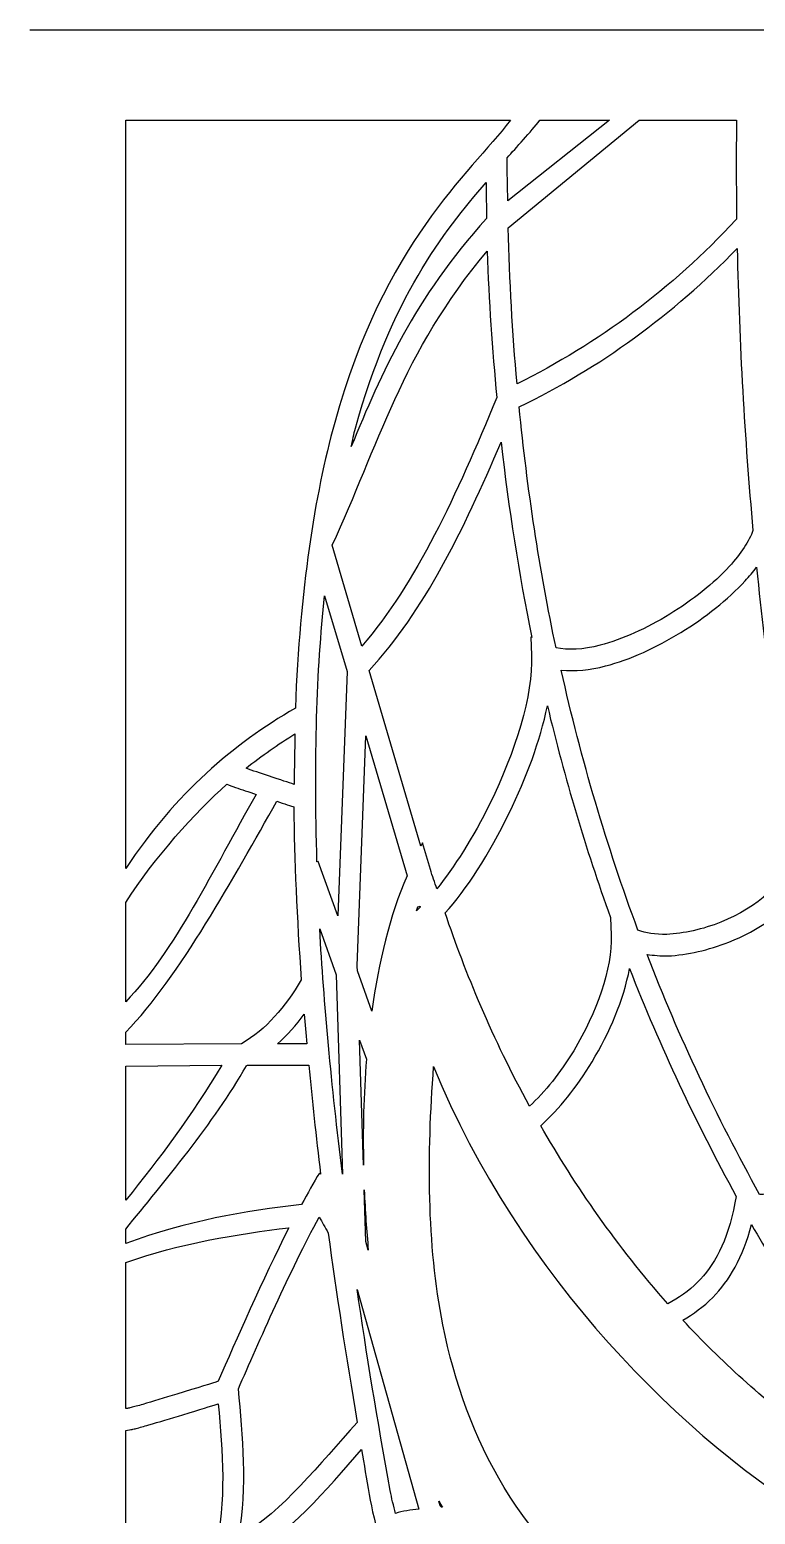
# Model space of a CAD drawing. Header units: millimetres. Extents: x -141 to 124, y -80 to 95.
# Drawn here: x -8.2 to 39.5, y -2.8 to 94.7 of the extents above; entities that cross this region are included whole.
import ezdxf

# ---------------------------------------------------------------- set-up
doc = ezdxf.new("R2010")
doc.units = ezdxf.units.MM
doc.header["$MEASUREMENT"] = 0
doc.layers.add('Capa 1', color=7, linetype='Continuous')

msp = doc.modelspace()

# ---------------------------------------------------------------- linework, layer by layer
at = {"layer": 'Capa 1', "lineweight": 25}
for points, knots in [([(-8.2019, 94.7306), (-8.2019, 94.7306), (124.2424, 94.7306), (124.2424, 94.7306), (124.2424, 94.7306), (124.2424, 94.7306), (124.2424, -79.8109), (124.2424, -79.8109), (124.2424, -79.8109), (124.2424, -79.8109), (-8.2019, -79.8109), (-8.2019, -79.8109)], [0, 0, 0, 0, 0.25, 0.25, 0.25, 0.25, 0.5, 0.5, 0.5, 0.5, 1, 1, 1, 1]), ([(-1.8904, 88.7777), (-1.8904, 88.7777), (-1.8904, 39.6231), (-1.8904, 39.6231), (-1.8904, 39.6231), (1.4443, 44.6509), (5.1529, 47.7572), (9.2552, 50.1734), (9.2552, 50.1734), (9.5544, 57.9677), (10.5047, 64.096), (11.8432, 68.934), (11.8432, 68.934), (15.1114, 80.7476), (20.624, 85.2), (23.3856, 88.7778), (23.3856, 88.7778), (23.3856, 88.7778), (-1.8904, 88.7777), (-1.8904, 88.7777)], [0, 0, 0, 0, 0.1666667, 0.1666667, 0.1666667, 0.1666667, 0.3333333, 0.3333333, 0.3333333, 0.3333333, 0.5, 0.5, 0.5, 0.5, 0.6666667, 0.6666667, 0.6666667, 0.6666667, 1, 1, 1, 1]), ([(25.3204, 88.7777), (24.7317, 88.0229), (23.751, 86.9783), (23.1707, 86.3055), (23.1707, 86.3055), (23.1686, 85.3567), (23.2071, 84.427), (23.2203, 83.486), (23.2203, 83.486), (23.2203, 83.486), (29.8928, 88.7777), (29.8928, 88.7777), (29.8928, 88.7777), (29.8928, 88.7777), (25.3204, 88.7777), (25.3204, 88.7777)], [0, 0, 0, 0, 0.2, 0.2, 0.2, 0.2, 0.4, 0.4, 0.4, 0.4, 0.6, 0.6, 0.6, 0.6, 1, 1, 1, 1]), ([(31.8523, 88.7777), (31.8523, 88.7777), (23.245, 81.7167), (23.245, 81.7167), (23.245, 81.7167), (23.3299, 78.2475), (23.5262, 74.827), (23.8238, 71.4641), (23.8238, 71.4641), (29.177, 74.1233), (33.9858, 77.6898), (38.2105, 82.2459), (38.2105, 82.2459), (38.2105, 82.2459), (38.2518, 82.2872), (38.2518, 82.2872), (38.2518, 82.2872), (38.2258, 84.3077), (38.2215, 86.704), (38.2435, 88.7778), (38.2435, 88.7778), (38.2435, 88.7778), (31.8523, 88.7777), (31.8523, 88.7777)], [0, 0, 0, 0, 0.1428571, 0.1428571, 0.1428571, 0.1428571, 0.2857143, 0.2857143, 0.2857143, 0.2857143, 0.4285714, 0.4285714, 0.4285714, 0.4285714, 0.5714286, 0.5714286, 0.5714286, 0.5714286, 0.7142857, 0.7142857, 0.7142857, 0.7142857, 1, 1, 1, 1]), ([(21.7898, 84.6932), (18.966, 81.4195), (15.5493, 77.0486), (13.1991, 68.5536), (13.1991, 68.5536), (13.097, 68.1845), (13.024, 67.7312), (12.9262, 67.3464), (12.9262, 67.3464), (14.9037, 72.1625), (17.0689, 77.0948), (21.8228, 82.3284), (21.8228, 82.3284), (21.8064, 83.1155), (21.7953, 83.9007), (21.7897, 84.6931), (21.7897, 84.6931), (21.7897, 84.6931), (21.7898, 84.6932), (21.7898, 84.6932)], [0, 0, 0, 0, 0.1666667, 0.1666667, 0.1666667, 0.1666667, 0.3333333, 0.3333333, 0.3333333, 0.3333333, 0.5, 0.5, 0.5, 0.5, 0.6666667, 0.6666667, 0.6666667, 0.6666667, 1, 1, 1, 1]), ([(21.856, 80.1788), (16.246, 73.5013), (14.6913, 67.3334), (11.6778, 60.8642), (11.6778, 60.8642), (11.6778, 60.8642), (13.6291, 54.2413), (13.6291, 54.2413), (13.6291, 54.2413), (17.2311, 58.4205), (19.822, 64.1194), (22.4926, 70.5628), (22.4926, 70.5628), (22.1959, 73.7256), (21.9649, 76.9248), (21.8559, 80.1788), (21.8559, 80.1788), (21.8559, 80.1788), (21.856, 80.1788), (21.856, 80.1788)], [0, 0, 0, 0, 0.1666667, 0.1666667, 0.1666667, 0.1666667, 0.3333333, 0.3333333, 0.3333333, 0.3333333, 0.5, 0.5, 0.5, 0.5, 0.6666667, 0.6666667, 0.6666667, 0.6666667, 1, 1, 1, 1]), ([(38.2932, 80.3607), (34.0538, 76.0048), (29.2822, 72.5214), (23.9644, 69.951), (23.9644, 69.951), (24.4971, 64.5415), (25.2958, 59.2644), (26.387, 54.1256), (26.387, 54.1256), (27.1529, 53.958), (28.1544, 54.0077), (29.2809, 54.2992), (29.2809, 54.2992), (30.729, 54.674), (32.3487, 55.4102), (33.8532, 56.3332), (33.8532, 56.3332), (35.3578, 57.2562), (36.754, 58.3689), (37.7723, 59.4751), (37.7723, 59.4751), (38.543, 60.3123), (39.0778, 61.1451), (39.3267, 61.8398), (39.3267, 61.8398), (38.7783, 67.8853), (38.4214, 74.0667), (38.2932, 80.3606), (38.2932, 80.3606), (38.2932, 80.3606), (38.2932, 80.3607), (38.2932, 80.3607)], [0, 0, 0, 0, 0.1111111, 0.1111111, 0.1111111, 0.1111111, 0.2222222, 0.2222222, 0.2222222, 0.2222222, 0.3333333, 0.3333333, 0.3333333, 0.3333333, 0.4444444, 0.4444444, 0.4444444, 0.4444444, 0.5555556, 0.5555556, 0.5555556, 0.5555556, 0.6666667, 0.6666667, 0.6666667, 0.6666667, 0.7777778, 0.7777778, 0.7777778, 0.7777778, 1, 1, 1, 1]), ([(22.7737, 67.6359), (20.294, 61.8092), (17.7355, 56.5689), (14.1003, 52.6373), (14.1003, 52.6373), (14.1003, 52.6373), (17.5068, 41.0949), (17.5068, 41.0949), (17.5068, 41.0949), (17.5068, 41.0949), (17.606, 41.3099), (17.606, 41.3099), (17.606, 41.3099), (17.606, 41.3099), (18.1352, 39.557), (18.1352, 39.557), (18.1352, 39.557), (18.2556, 39.1559), (18.4256, 38.7048), (18.5569, 38.292), (18.5569, 38.292), (19.652, 39.6594), (20.9517, 41.6763), (22.0544, 43.9309), (22.0544, 43.9309), (23.6757, 47.2459), (24.8943, 51.0309), (24.7746, 53.6543), (24.7746, 53.6543), (24.7746, 53.6543), (24.725, 54.8284), (24.725, 54.8284), (24.725, 54.8284), (24.725, 54.8284), (24.7994, 54.7953), (24.7994, 54.7953), (24.7994, 54.7953), (23.9391, 58.9886), (23.2679, 63.2687), (22.7737, 67.6359)], [0, 0, 0, 0, 0.0909091, 0.0909091, 0.0909091, 0.0909091, 0.1818182, 0.1818182, 0.1818182, 0.1818182, 0.2727273, 0.2727273, 0.2727273, 0.2727273, 0.3636364, 0.3636364, 0.3636364, 0.3636364, 0.4545455, 0.4545455, 0.4545455, 0.4545455, 0.5454545, 0.5454545, 0.5454545, 0.5454545, 0.6363636, 0.6363636, 0.6363636, 0.6363636, 0.7272727, 0.7272727, 0.7272727, 0.7272727, 0.8181818, 0.8181818, 0.8181818, 0.8181818, 1, 1, 1, 1]), ([(39.5665, 59.4173), (39.3356, 59.1156), (39.0791, 58.8211), (38.8058, 58.5243), (38.8058, 58.5243), (37.6744, 57.2953), (36.1922, 56.1178), (34.589, 55.1343), (34.589, 55.1343), (32.9858, 54.1508), (31.2665, 53.3569), (29.6363, 52.935), (29.6363, 52.935), (28.6173, 52.6713), (27.6365, 52.5731), (26.7259, 52.6621), (26.7259, 52.6621), (28.0387, 46.7982), (29.717, 41.1079), (31.7695, 35.5882), (31.7695, 35.5882), (32.287, 35.3997), (32.8985, 35.2757), (33.6629, 35.3071), (33.6629, 35.3071), (34.7617, 35.3522), (36.0272, 35.6346), (37.2182, 36.1091), (37.2182, 36.1091), (39.6002, 37.058), (41.5847, 38.7752), (41.8071, 40.4168), (41.8071, 40.4168), (41.8071, 40.4168), (41.9477, 41.4669), (41.9477, 41.4669), (41.9477, 41.4669), (40.9805, 47.2847), (40.179, 53.2783), (39.5664, 59.4172), (39.5664, 59.4172), (39.5664, 59.4172), (39.5665, 59.4173), (39.5665, 59.4173)], [0, 0, 0, 0, 0.0833333, 0.0833333, 0.0833333, 0.0833333, 0.1666667, 0.1666667, 0.1666667, 0.1666667, 0.25, 0.25, 0.25, 0.25, 0.3333333, 0.3333333, 0.3333333, 0.3333333, 0.4166667, 0.4166667, 0.4166667, 0.4166667, 0.5, 0.5, 0.5, 0.5, 0.5833333, 0.5833333, 0.5833333, 0.5833333, 0.6666667, 0.6666667, 0.6666667, 0.6666667, 0.75, 0.75, 0.75, 0.75, 0.8333333, 0.8333333, 0.8333333, 0.8333333, 1, 1, 1, 1]), ([(11.1817, 57.5486), (10.6512, 52.6882), (10.4703, 46.8437), (10.6773, 40.0696), (10.6773, 40.0696), (10.6773, 40.0696), (10.76, 40.1027), (10.76, 40.1027), (10.76, 40.1027), (10.76, 40.1027), (12.0416, 36.5226), (12.0416, 36.5226), (12.0416, 36.5226), (12.0416, 36.5226), (12.6534, 52.5712), (12.6534, 52.5712), (12.6534, 52.5712), (12.6534, 52.5712), (11.1817, 57.5486), (11.1817, 57.5486)], [0, 0, 0, 0, 0.1666667, 0.1666667, 0.1666667, 0.1666667, 0.3333333, 0.3333333, 0.3333333, 0.3333333, 0.5, 0.5, 0.5, 0.5, 0.6666667, 0.6666667, 0.6666667, 0.6666667, 1, 1, 1, 1]), ([(25.8165, 50.3139), (25.3367, 48.0167), (24.4359, 45.5764), (23.3278, 43.3107), (23.3278, 43.3107), (21.9936, 40.5827), (20.4792, 38.2084), (19.0945, 36.7127), (19.0945, 36.7127), (20.4385, 32.7719), (22.2113, 28.455), (24.6508, 24.0127), (24.6508, 24.0127), (25.6438, 24.9622), (26.6735, 26.2144), (27.5447, 27.659), (27.5447, 27.659), (29.0419, 30.1415), (30.0867, 33.0613), (30.0086, 35.2575), (30.0086, 35.2575), (30.0086, 35.2575), (29.959, 36.4233), (29.959, 36.4233), (29.959, 36.4233), (28.3348, 40.9419), (26.9555, 45.5718), (25.8166, 50.3139), (25.8166, 50.3139), (25.8166, 50.3139), (25.8165, 50.3139), (25.8165, 50.3139)], [0, 0, 0, 0, 0.1111111, 0.1111111, 0.1111111, 0.1111111, 0.2222222, 0.2222222, 0.2222222, 0.2222222, 0.3333333, 0.3333333, 0.3333333, 0.3333333, 0.4444444, 0.4444444, 0.4444444, 0.4444444, 0.5555556, 0.5555556, 0.5555556, 0.5555556, 0.6666667, 0.6666667, 0.6666667, 0.6666667, 0.7777778, 0.7777778, 0.7777778, 0.7777778, 1, 1, 1, 1]), ([(9.2304, 48.4784), (8.1235, 47.7937), (7.0516, 47.0363), (6.0141, 46.2129), (6.0141, 46.2129), (6.4599, 46.0607), (6.9618, 45.8915), (7.4858, 45.7168), (7.4858, 45.7168), (8.3491, 45.429), (8.7669, 45.2905), (9.1808, 45.1546), (9.1808, 45.1546), (9.1824, 46.2981), (9.2028, 47.3993), (9.2304, 48.4784)], [0, 0, 0, 0, 0.2, 0.2, 0.2, 0.2, 0.4, 0.4, 0.4, 0.4, 0.6, 0.6, 0.6, 0.6, 1, 1, 1, 1]), ([(13.8937, 48.3378), (13.8937, 48.3378), (13.3232, 33.2483), (13.3232, 33.2483), (13.3232, 33.2483), (13.3232, 33.2483), (13.3232, 33.2235), (13.3232, 33.2235), (13.3232, 33.2235), (13.3232, 33.2235), (13.3232, 33.1987), (13.3232, 33.1987), (13.3232, 33.1987), (13.3232, 33.1987), (13.3315, 32.9176), (13.3315, 32.9176), (13.3315, 32.9176), (13.3315, 32.9176), (14.2823, 30.2635), (14.2823, 30.2635), (14.2823, 30.2635), (14.726, 33.4734), (15.4476, 36.5454), (16.6057, 39.1518), (16.6057, 39.1518), (16.6057, 39.1518), (13.8937, 48.3378), (13.8937, 48.3378)], [0, 0, 0, 0, 0.125, 0.125, 0.125, 0.125, 0.25, 0.25, 0.25, 0.25, 0.375, 0.375, 0.375, 0.375, 0.5, 0.5, 0.5, 0.5, 0.625, 0.625, 0.625, 0.625, 0.75, 0.75, 0.75, 0.75, 1, 1, 1, 1]), ([(4.749, 45.1628), (2.6821, 43.3283), (0.0105, 40.3556), (-1.8904, 37.3989), (-1.8904, 37.3989), (-1.8904, 37.3989), (-1.8904, 30.8835), (-1.8904, 30.8835), (-1.8904, 30.8835), (1.301, 34.1703), (3.875, 39.5898), (6.6837, 44.5013), (6.6837, 44.5013), (6.203, 44.6621), (5.7075, 44.8227), (5.3194, 44.9561), (5.3194, 44.9561), (5.094, 45.0336), (4.9079, 45.1057), (4.7489, 45.1628), (4.7489, 45.1628), (4.7489, 45.1628), (4.749, 45.1628), (4.749, 45.1628)], [0, 0, 0, 0, 0.1428571, 0.1428571, 0.1428571, 0.1428571, 0.2857143, 0.2857143, 0.2857143, 0.2857143, 0.4285714, 0.4285714, 0.4285714, 0.4285714, 0.5714286, 0.5714286, 0.5714286, 0.5714286, 0.7142857, 0.7142857, 0.7142857, 0.7142857, 1, 1, 1, 1]), ([(8.048, 44.0466), (5.2209, 39.1297), (1.6881, 32.5361), (-1.8904, 28.8827), (-1.8904, 28.8827), (-1.8904, 28.8827), (-1.8904, 28.0641), (-1.8904, 28.0641), (-1.8904, 28.0641), (-1.8904, 28.0641), (5.7246, 28.122), (5.7246, 28.122), (5.7246, 28.122), (7.3391, 29.0648), (8.5846, 30.5223), (9.6437, 32.314), (9.6437, 32.314), (9.3538, 36.4017), (9.1864, 40.209), (9.1559, 43.6828), (9.1559, 43.6828), (9.0382, 43.7214), (8.5021, 43.8967), (8.048, 44.0466)], [0, 0, 0, 0, 0.1428571, 0.1428571, 0.1428571, 0.1428571, 0.2857143, 0.2857143, 0.2857143, 0.2857143, 0.4285714, 0.4285714, 0.4285714, 0.4285714, 0.5714286, 0.5714286, 0.5714286, 0.5714286, 0.7142857, 0.7142857, 0.7142857, 0.7142857, 1, 1, 1, 1]), ([(42.4769, 38.325), (41.4904, 36.7645), (39.668, 35.5711), (37.7392, 34.8027), (37.7392, 34.8027), (36.4138, 34.2747), (35.0162, 33.9463), (33.7208, 33.8932), (33.7208, 33.8932), (33.2467, 33.8738), (32.8065, 33.9329), (32.3648, 33.9924), (32.3648, 33.9924), (34.464, 28.5698), (36.9377, 23.3154), (39.7649, 18.2166), (39.7649, 18.2166), (40.9776, 18.2268), (42.0573, 18.517), (43.0309, 19.1592), (43.0309, 19.1592), (44.0585, 19.8371), (44.9848, 20.9409), (45.8008, 22.5161), (45.8008, 22.5161), (44.5882, 27.6311), (43.4481, 32.8632), (42.477, 38.325), (42.477, 38.325), (42.477, 38.325), (42.4769, 38.325), (42.4769, 38.325)], [0, 0, 0, 0, 0.1111111, 0.1111111, 0.1111111, 0.1111111, 0.2222222, 0.2222222, 0.2222222, 0.2222222, 0.3333333, 0.3333333, 0.3333333, 0.3333333, 0.4444444, 0.4444444, 0.4444444, 0.4444444, 0.5555556, 0.5555556, 0.5555556, 0.5555556, 0.6666667, 0.6666667, 0.6666667, 0.6666667, 0.7777778, 0.7777778, 0.7777778, 0.7777778, 1, 1, 1, 1]), ([(17.449, 37.1674), (17.449, 37.1674), (17.3084, 37.1178), (17.3084, 37.1178), (17.3084, 37.1178), (17.2775, 37.0314), (17.2475, 36.9406), (17.2174, 36.8532), (17.2174, 36.8532), (17.2912, 36.9101), (17.3928, 37.0368), (17.4737, 37.1095), (17.4737, 37.1095), (17.4672, 37.1292), (17.4553, 37.1477), (17.4489, 37.1674), (17.4489, 37.1674), (17.4489, 37.1674), (17.449, 37.1674), (17.449, 37.1674)], [0, 0, 0, 0, 0.1666667, 0.1666667, 0.1666667, 0.1666667, 0.3333333, 0.3333333, 0.3333333, 0.3333333, 0.5, 0.5, 0.5, 0.5, 0.6666667, 0.6666667, 0.6666667, 0.6666667, 1, 1, 1, 1]), ([(10.8592, 35.6626), (11.1246, 30.8255), (11.6302, 25.431), (12.3475, 19.5561), (12.3475, 19.5561), (12.3475, 19.5561), (11.9341, 32.653), (11.9341, 32.653), (11.9341, 32.653), (11.9341, 32.653), (10.8592, 35.6626), (10.8592, 35.6626)], [0, 0, 0, 0, 0.25, 0.25, 0.25, 0.25, 0.5, 0.5, 0.5, 0.5, 1, 1, 1, 1]), ([(31.2156, 33.0664), (30.8317, 31.0107), (29.9135, 28.858), (28.7517, 26.9314), (28.7517, 26.9314), (27.7497, 25.2699), (26.5889, 23.8265), (25.3783, 22.7394), (25.3783, 22.7394), (27.651, 18.7808), (30.405, 14.7986), (33.7375, 11.0399), (33.7375, 11.0399), (34.4425, 11.426), (35.1014, 11.8644), (35.6888, 12.4538), (35.6888, 12.4538), (36.7576, 13.5263), (37.6415, 15.0748), (38.1445, 17.6711), (38.1445, 17.6711), (38.1445, 17.6711), (38.2272, 18.0928), (38.2272, 18.0928), (38.2272, 18.0928), (35.5704, 22.943), (33.2252, 27.9277), (31.2157, 33.0666), (31.2157, 33.0666), (31.2157, 33.0666), (31.2156, 33.0664), (31.2156, 33.0664)], [0, 0, 0, 0, 0.1111111, 0.1111111, 0.1111111, 0.1111111, 0.2222222, 0.2222222, 0.2222222, 0.2222222, 0.3333333, 0.3333333, 0.3333333, 0.3333333, 0.4444444, 0.4444444, 0.4444444, 0.4444444, 0.5555556, 0.5555556, 0.5555556, 0.5555556, 0.6666667, 0.6666667, 0.6666667, 0.6666667, 0.7777778, 0.7777778, 0.7777778, 0.7777778, 1, 1, 1, 1]), ([(9.8422, 30.0568), (9.3211, 29.3438), (8.7259, 28.706), (8.0811, 28.122), (8.0811, 28.122), (8.0811, 28.122), (10.0159, 28.122), (10.0159, 28.122), (10.0159, 28.122), (9.9581, 28.7711), (9.8935, 29.4227), (9.8423, 30.0568), (9.8423, 30.0568), (9.8423, 30.0568), (9.8422, 30.0568), (9.8422, 30.0568)], [0, 0, 0, 0, 0.2, 0.2, 0.2, 0.2, 0.4, 0.4, 0.4, 0.4, 0.6, 0.6, 0.6, 0.6, 1, 1, 1, 1]), ([(13.4803, 28.3535), (13.4803, 28.3535), (13.7366, 20.1514), (13.7366, 20.1514), (13.7366, 20.1514), (13.6879, 22.4171), (13.7421, 24.7647), (13.9268, 27.105), (13.9268, 27.105), (13.9268, 27.105), (13.4803, 28.3535), (13.4803, 28.3535)], [0, 0, 0, 0, 0.25, 0.25, 0.25, 0.25, 0.5, 0.5, 0.5, 0.5, 1, 1, 1, 1]), ([(4.4183, 26.7164), (4.4183, 26.7164), (-1.8903, 26.6585), (-1.8903, 26.6585), (-1.8903, 26.6585), (-1.8903, 26.6585), (-1.8903, 17.8446), (-1.8903, 17.8446), (-1.8903, 17.8446), (0.3217, 20.5885), (2.4722, 23.4179), (4.4183, 26.7164)], [0, 0, 0, 0, 0.25, 0.25, 0.25, 0.25, 0.5, 0.5, 0.5, 0.5, 1, 1, 1, 1]), ([(6.1133, 26.7164), (6.0866, 26.7022), (6.0658, 26.6807), (6.0389, 26.6668), (6.0389, 26.6668), (3.9093, 22.9283), (0.5809, 18.9791), (-1.8903, 15.9429), (-1.8903, 15.9429), (-1.8903, 15.9429), (-1.8903, 15.0086), (-1.8903, 15.0086), (-1.8903, 15.0086), (2.0917, 16.4556), (5.9219, 17.1537), (9.6687, 17.5635), (9.6687, 17.5635), (10.0638, 18.2812), (10.4578, 19.037), (10.8345, 19.6223), (10.8345, 19.6223), (10.8345, 19.6223), (10.9172, 19.5644), (10.9172, 19.5644), (10.9172, 19.5644), (10.6163, 22.0388), (10.3572, 24.4295), (10.14, 26.7164), (10.14, 26.7164), (10.14, 26.7164), (6.1133, 26.7164), (6.1133, 26.7164)], [0, 0, 0, 0, 0.1111111, 0.1111111, 0.1111111, 0.1111111, 0.2222222, 0.2222222, 0.2222222, 0.2222222, 0.3333333, 0.3333333, 0.3333333, 0.3333333, 0.4444444, 0.4444444, 0.4444444, 0.4444444, 0.5555556, 0.5555556, 0.5555556, 0.5555556, 0.6666667, 0.6666667, 0.6666667, 0.6666667, 0.7777778, 0.7777778, 0.7777778, 0.7777778, 1, 1, 1, 1]), ([(18.342, 26.6172), (17.9087, 20.7617), (17.8934, 14.9948), (18.9538, 9.6591), (18.9538, 9.6591), (20.4676, 2.0421), (24.0191, -4.6879), (31.4636, -10.0193), (31.4636, -10.0193), (35.7244, -8.5126), (41.1046, -5.8919), (44.1305, -3.4957), (44.1305, -3.4957), (34.766, 2.0443), (23.9821, 12.8437), (18.342, 26.6172)], [0, 0, 0, 0, 0.2, 0.2, 0.2, 0.2, 0.4, 0.4, 0.4, 0.4, 0.6, 0.6, 0.6, 0.6, 1, 1, 1, 1]), ([(13.7862, 18.5143), (13.7862, 18.5143), (13.8937, 15.1326), (13.8937, 15.1326), (13.8937, 15.1326), (13.8937, 15.1326), (14.0508, 14.5621), (14.0508, 14.5621), (14.0508, 14.5621), (13.9346, 15.8173), (13.8446, 17.1347), (13.7862, 18.5143)], [0, 0, 0, 0, 0.25, 0.25, 0.25, 0.25, 0.5, 0.5, 0.5, 0.5, 1, 1, 1, 1]), ([(10.8179, 16.7367), (8.926, 13.2572), (6.8439, 8.4967), (5.5097, 5.4423), (5.5097, 5.4423), (5.8131, 2.3258), (6.1067, -0.9115), (5.5428, -4.2977), (5.5428, -4.2977), (8.5206, -2.5163), (10.776, 0.4712), (13.3232, 3.2512), (13.3232, 3.2512), (12.5817, 7.6278), (11.9387, 11.7777), (11.4132, 15.6866), (11.4132, 15.6866), (11.2159, 16.0457), (11.011, 16.3988), (10.8179, 16.7367)], [0, 0, 0, 0, 0.1666667, 0.1666667, 0.1666667, 0.1666667, 0.3333333, 0.3333333, 0.3333333, 0.3333333, 0.5, 0.5, 0.5, 0.5, 0.6666667, 0.6666667, 0.6666667, 0.6666667, 1, 1, 1, 1]), ([(8.8335, 16.0339), (5.4969, 15.6205), (1.6105, 15.0109), (-1.8904, 13.7519), (-1.8904, 13.7519), (-1.8904, 13.7519), (-1.8904, 4.1608), (-1.8904, 4.1608), (-1.8904, 4.1608), (-1.8422, 4.1621), (-1.7817, 4.1658), (-1.7664, 4.1691), (-1.7664, 4.1691), (-1.7155, 4.1799), (-1.6408, 4.1937), (-1.5431, 4.2187), (-1.5431, 4.2187), (-1.3478, 4.2688), (-1.0792, 4.3436), (-0.7659, 4.4337), (-0.7659, 4.4337), (-0.1393, 4.6138), (0.6659, 4.8612), (1.4582, 5.1034), (1.4582, 5.1034), (2.8416, 5.5263), (3.8669, 5.846), (4.1867, 5.9468), (4.1867, 5.9468), (5.3462, 8.6013), (7.0938, 12.6321), (8.8334, 16.034), (8.8334, 16.034), (8.8334, 16.034), (8.8335, 16.0339), (8.8335, 16.0339)], [0, 0, 0, 0, 0.1, 0.1, 0.1, 0.1, 0.2, 0.2, 0.2, 0.2, 0.3, 0.3, 0.3, 0.3, 0.4, 0.4, 0.4, 0.4, 0.5, 0.5, 0.5, 0.5, 0.6, 0.6, 0.6, 0.6, 0.7, 0.7, 0.7, 0.7, 0.8, 0.8, 0.8, 0.8, 1, 1, 1, 1]), ([(39.2358, 16.2406), (38.6576, 14.096), (37.7761, 12.5522), (36.6892, 11.4616), (36.6892, 11.4616), (36.0738, 10.8441), (35.4074, 10.3657), (34.7214, 9.9651), (34.7214, 9.9651), (37.1939, 7.2991), (39.9717, 4.7694), (43.0723, 2.4575), (43.0723, 2.4575), (43.4563, 2.6694), (43.8493, 2.8908), (44.2133, 3.2016), (44.2133, 3.2016), (44.6925, 3.6109), (45.1094, 4.0794), (45.3543, 4.4997), (45.3543, 4.4997), (45.5992, 4.92), (45.6537, 5.2597), (45.6023, 5.4505), (45.6023, 5.4505), (45.6023, 5.4505), (45.3377, 6.4262), (45.3377, 6.4262), (45.3377, 6.4262), (45.3377, 6.4262), (45.4204, 6.4179), (45.4204, 6.4179), (45.4204, 6.4179), (43.2031, 9.6262), (41.1389, 12.8961), (39.2358, 16.2405), (39.2358, 16.2405), (39.2358, 16.2405), (39.2358, 16.2406), (39.2358, 16.2406)], [0, 0, 0, 0, 0.0909091, 0.0909091, 0.0909091, 0.0909091, 0.1818182, 0.1818182, 0.1818182, 0.1818182, 0.2727273, 0.2727273, 0.2727273, 0.2727273, 0.3636364, 0.3636364, 0.3636364, 0.3636364, 0.4545455, 0.4545455, 0.4545455, 0.4545455, 0.5454545, 0.5454545, 0.5454545, 0.5454545, 0.6363636, 0.6363636, 0.6363636, 0.6363636, 0.7272727, 0.7272727, 0.7272727, 0.7272727, 0.8181818, 0.8181818, 0.8181818, 0.8181818, 1, 1, 1, 1]), ([(13.3149, 11.9742), (13.9241, 7.8219), (14.6453, 3.428), (15.4894, -1.2302), (15.4894, -1.2302), (15.5778, -1.7178), (15.7148, -2.2294), (15.8367, -2.735), (15.8367, -2.735), (16.3021, -2.5773), (16.8372, -2.5111), (17.3746, -2.4456), (17.3746, -2.4456), (17.3746, -2.4456), (13.3149, 11.9742), (13.3149, 11.9742)], [0, 0, 0, 0, 0.2, 0.2, 0.2, 0.2, 0.4, 0.4, 0.4, 0.4, 0.6, 0.6, 0.6, 0.6, 1, 1, 1, 1]), ([(4.1868, 4.4749), (3.6672, 4.3116), (3.0482, 4.1153), (1.8717, 3.7556), (1.8717, 3.7556), (1.0753, 3.5121), (0.2637, 3.2701), (-0.3773, 3.0859), (-0.3773, 3.0859), (-0.6978, 2.9938), (-0.9772, 2.9105), (-1.1958, 2.8544), (-1.1958, 2.8544), (-1.3052, 2.8263), (-1.3932, 2.806), (-1.4769, 2.7883), (-1.4769, 2.7883), (-1.5397, 2.775), (-1.7256, 2.7387), (-1.8903, 2.7222), (-1.8903, 2.7222), (-1.8903, 2.7222), (-1.8903, -8.8037), (-1.8903, -8.8037), (-1.8903, -8.8037), (-0.335, -7.7616), (1.5656, -6.5195), (3.9884, -5.1326), (3.9884, -5.1326), (4.7319, -1.8824), (4.4943, 1.281), (4.1868, 4.4751), (4.1868, 4.4751), (4.1868, 4.4751), (4.1868, 4.4749), (4.1868, 4.4749)], [0, 0, 0, 0, 0.1, 0.1, 0.1, 0.1, 0.2, 0.2, 0.2, 0.2, 0.3, 0.3, 0.3, 0.3, 0.4, 0.4, 0.4, 0.4, 0.5, 0.5, 0.5, 0.5, 0.6, 0.6, 0.6, 0.6, 0.7, 0.7, 0.7, 0.7, 0.8, 0.8, 0.8, 0.8, 1, 1, 1, 1]), ([(13.6125, 1.4652), (11.2525, -1.2059), (8.9218, -4.1028), (5.6337, -5.8356), (5.6337, -5.8356), (7.7722, -9.1843), (9.1156, -12.9208), (9.7844, -16.9729), (9.7844, -16.9729), (11.162, -17.635), (12.2345, -19.0555), (13.2488, -20.7763), (13.2488, -20.7763), (14.0942, -22.2105), (14.8858, -23.852), (15.6797, -25.4727), (15.6797, -25.4727), (15.6797, -25.4727), (18.6811, -14.3354), (18.6811, -14.3354), (18.6811, -14.3354), (18.6811, -14.3354), (18.8961, -14.3933), (18.8961, -14.3933), (18.8961, -14.3933), (16.6905, -10.0259), (14.8333, -5.5217), (14.1005, -1.4783), (14.1005, -1.4783), (13.9125, -0.441), (13.7887, 0.4533), (13.6127, 1.4652), (13.6127, 1.4652), (13.6127, 1.4652), (13.6125, 1.4652), (13.6125, 1.4652)], [0, 0, 0, 0, 0.1, 0.1, 0.1, 0.1, 0.2, 0.2, 0.2, 0.2, 0.3, 0.3, 0.3, 0.3, 0.4, 0.4, 0.4, 0.4, 0.5, 0.5, 0.5, 0.5, 0.6, 0.6, 0.6, 0.6, 0.7, 0.7, 0.7, 0.7, 0.8, 0.8, 0.8, 0.8, 1, 1, 1, 1]), ([(18.6892, -1.9165), (18.6892, -1.9165), (18.7719, -2.2307), (18.7719, -2.2307), (18.7719, -2.2307), (18.7934, -2.2628), (18.8166, -2.2896), (18.838, -2.3217), (18.838, -2.3217), (18.864, -2.3219), (18.8946, -2.3297), (18.9207, -2.33), (18.9207, -2.33), (18.8428, -2.1924), (18.765, -2.0549), (18.6892, -1.9166), (18.6892, -1.9166), (18.6892, -1.9166), (18.6892, -1.9165), (18.6892, -1.9165)], [0, 0, 0, 0, 0.1666667, 0.1666667, 0.1666667, 0.1666667, 0.3333333, 0.3333333, 0.3333333, 0.3333333, 0.5, 0.5, 0.5, 0.5, 0.6666667, 0.6666667, 0.6666667, 0.6666667, 1, 1, 1, 1])]:
    msp.add_open_spline(points, degree=3, knots=knots, dxfattribs=at)

doc.saveas('drawing.dxf')
